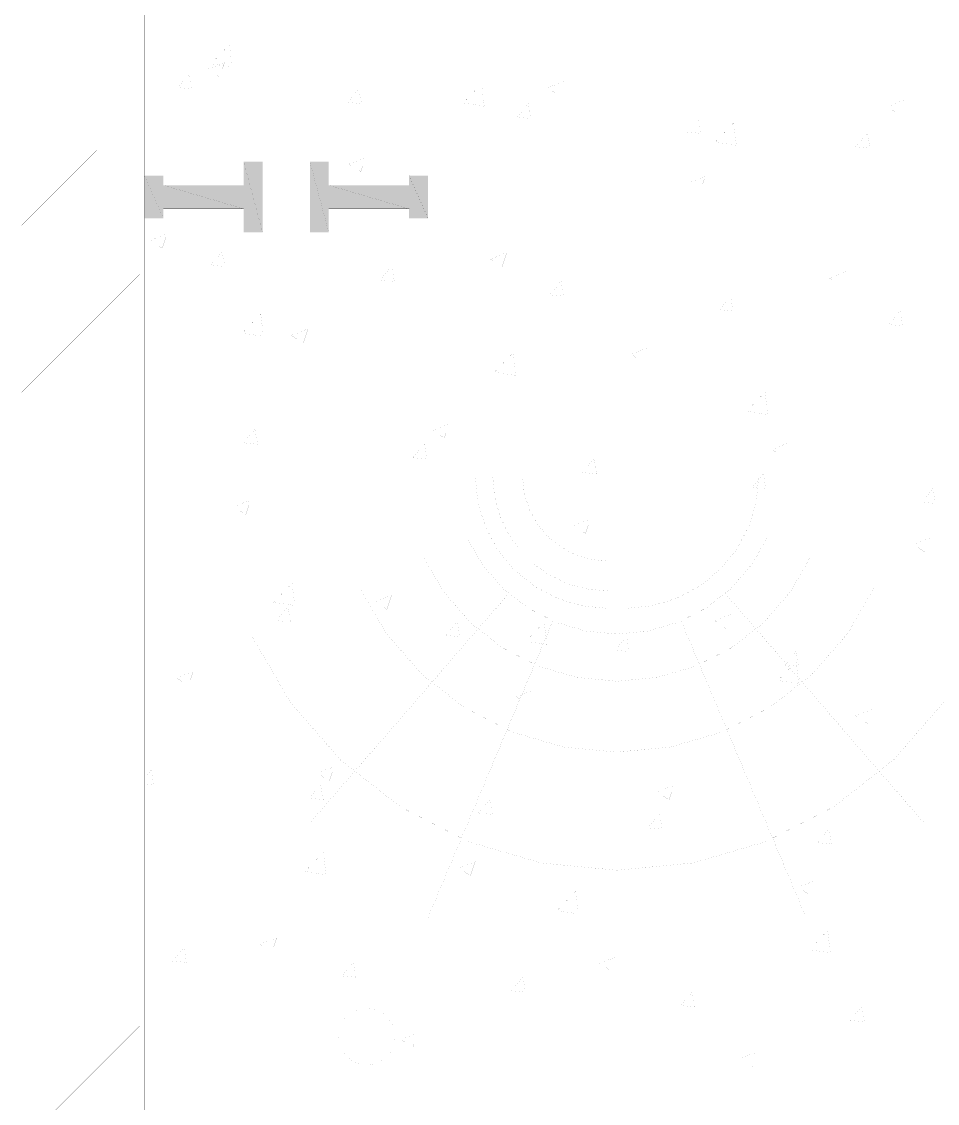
# Model space of a CAD drawing. Header units: millimetres. Extents: x -2171 to 1563, y -1758 to -1505.
# Drawn here: x 1350.105 to 1351.558, y -1603.714 to -1601.996 of the extents above; entities that cross this region are included whole.
import ezdxf

# ---------------------------------------------------------------- set-up
doc = ezdxf.new("R2010")
doc.units = ezdxf.units.MM
doc.linetypes.add('DOT', pattern=[0.025, 0, -0.025])
doc.layers.add('Tablet', color=7, linetype='Continuous', true_color=0x0180ff)

msp = doc.modelspace()

# ---------------------------------------------------------------- hatches: boundary and pattern name
at = {"layer": 'Tablet'}
for points in [[(1350.4872, -1602.331), (1350.4572, -1602.2185), (1350.4572, -1602.331)], [(1350.4872, -1602.2185), (1350.4572, -1602.2185), (1350.4872, -1602.331)], [(1350.5922, -1602.331), (1350.5622, -1602.2185), (1350.5622, -1602.331)], [(1350.5922, -1602.2185), (1350.5622, -1602.2185), (1350.5922, -1602.331)], [(1350.3297, -1602.3085), (1350.2997, -1602.241), (1350.2997, -1602.3085)], [(1350.3297, -1602.241), (1350.2997, -1602.241), (1350.3297, -1602.3085)], [(1350.7497, -1602.3085), (1350.7197, -1602.241), (1350.7197, -1602.3085)], [(1350.7497, -1602.241), (1350.7197, -1602.241), (1350.7497, -1602.3085)], [(1350.4572, -1602.2935), (1350.3297, -1602.256), (1350.3297, -1602.2935)], [(1350.4572, -1602.256), (1350.3297, -1602.256), (1350.4572, -1602.2935)], [(1350.7197, -1602.2935), (1350.5922, -1602.256), (1350.5922, -1602.2935)], [(1350.7197, -1602.256), (1350.5922, -1602.256), (1350.7197, -1602.2935)]]:
    msp.add_hatch(color=1, dxfattribs=at).paths.add_polyline_path(points)

# ---------------------------------------------------------------- linework, layer by layer
at = {"layer": 'Tablet', "color": 1}
for points in [[(1350.1122, -1604.3185, 0.00006, 0.00006, 0), (1350.1122, -1600.5685, 0.00006, 0.00006, 0), (1350.2997, -1600.5685, 0.00006, 0.00006, 0), (1350.2997, -1604.3185, 0.00006, 0.00006, 0)], [(1350.4872, -1602.331, 0.000075, 0.000075, 0), (1350.4572, -1602.2185, 0.000075, 0.000075, 0), (1350.4572, -1602.331, 0.000075, 0.000075, 0)], [(1350.5922, -1602.331, 0.000075, 0.000075, 0), (1350.5622, -1602.2185, 0.000075, 0.000075, 0), (1350.5622, -1602.331, 0.000075, 0.000075, 0)], [(1350.3297, -1602.3085, 0.000075, 0.000075, 0), (1350.2997, -1602.241, 0.000075, 0.000075, 0), (1350.2997, -1602.3085, 0.000075, 0.000075, 0)], [(1350.7497, -1602.3085, 0.000075, 0.000075, 0), (1350.7197, -1602.241, 0.000075, 0.000075, 0), (1350.7197, -1602.3085, 0.000075, 0.000075, 0)], [(1350.4572, -1602.2935, 0.000075, 0.000075, 0), (1350.3297, -1602.256, 0.000075, 0.000075, 0), (1350.3297, -1602.2935, 0.000075, 0.000075, 0)], [(1350.7197, -1602.2935, 0.000075, 0.000075, 0), (1350.5922, -1602.256, 0.000075, 0.000075, 0), (1350.5922, -1602.2935, 0.000075, 0.000075, 0)]]:
    msp.add_lwpolyline(points, format="xyseb", close=True, dxfattribs=at)
at = {"layer": 'Tablet', "color": 7}
for points in [[(1350.4872, -1600.981, 0.00006, 0.00006, 0), (1350.4872, -1603.906, 0.00006, 0.00006, 0), (1350.4906, -1603.9451, 0.00006, 0.00006, 0), (1350.5008, -1603.9829, 0.00006, 0.00006, 0), (1350.5173, -1604.0185, 0.00006, 0.00006, 0), (1350.5398, -1604.0506, 0.00006, 0.00006, 0), (1350.5676, -1604.0783, 0.00006, 0.00006, 0), (1350.5997, -1604.1008, 0.00006, 0.00006, 0), (1350.6352, -1604.1174, 0.00006, 0.00006, 0), (1350.6731, -1604.1276, 0.00006, 0.00006, 0), (1350.7122, -1604.131, 0.00006, 0.00006, 0), (1351.7622, -1604.131, 0.00006, 0.00006, 0), (1351.8013, -1604.1276, 0.00006, 0.00006, 0), (1351.8391, -1604.1174, 0.00006, 0.00006, 0), (1351.8747, -1604.1008, 0.00006, 0.00006, 0), (1351.9068, -1604.0783, 0.00006, 0.00006, 0), (1351.9345, -1604.0506, 0.00006, 0.00006, 0), (1351.957, -1604.0185, 0.00006, 0.00006, 0), (1351.9736, -1603.9829, 0.00006, 0.00006, 0), (1351.9838, -1603.9451, 0.00006, 0.00006, 0), (1351.9872, -1603.906, 0.00006, 0.00006, 0), (1351.9872, -1600.981, 0.00006, 0.00006, 0)], [(1351.9122, -1600.981, 0.00006, 0.00006, 0), (1351.9122, -1603.906, 0.00006, 0.00006, 0), (1351.9099, -1603.932, 0.00006, 0.00006, 0), (1351.9031, -1603.9573, 0.00006, 0.00006, 0), (1351.8921, -1603.981, 0.00006, 0.00006, 0), (1351.8771, -1604.0024, 0.00006, 0.00006, 0), (1351.8586, -1604.0209, 0.00006, 0.00006, 0), (1351.8372, -1604.0359, 0.00006, 0.00006, 0), (1351.8135, -1604.0469, 0.00006, 0.00006, 0), (1351.7882, -1604.0537, 0.00006, 0.00006, 0), (1351.7622, -1604.056, 0.00006, 0.00006, 0), (1350.7122, -1604.056, 0.00006, 0.00006, 0), (1350.6861, -1604.0537, 0.00006, 0.00006, 0), (1350.6609, -1604.0469, 0.00006, 0.00006, 0), (1350.6372, -1604.0359, 0.00006, 0.00006, 0), (1350.6158, -1604.0209, 0.00006, 0.00006, 0), (1350.5973, -1604.0024, 0.00006, 0.00006, 0), (1350.5823, -1603.981, 0.00006, 0.00006, 0), (1350.5712, -1603.9573, 0.00006, 0.00006, 0), (1350.5645, -1603.932, 0.00006, 0.00006, 0), (1350.5622, -1603.906, 0.00006, 0.00006, 0), (1350.5622, -1600.981, 0.00006, 0.00006, 0)], [(1351.2317, -1601.2851, 0.00006, 0.00006, 0), (1351.2317, -1602.6089, 0.00006, 0.00006, 0)], [(1351.2747, -1601.3281, 0.00006, 0.00006, 0), (1351.2747, -1602.7177, 0.00006, 0.00006, 0), (1351.2706, -1602.7587, 0.00006, 0.00006, 0), (1351.2587, -1602.7981, 0.00006, 0.00006, 0), (1351.2393, -1602.8344, 0.00006, 0.00006, 0), (1351.2132, -1602.8662, 0.00006, 0.00006, 0), (1351.1814, -1602.8923, 0.00006, 0.00006, 0), (1351.145, -1602.9117, 0.00006, 0.00006, 0), (1351.1057, -1602.9237, 0.00006, 0.00006, 0), (1351.0647, -1602.9277, 0.00006, 0.00006, 0), (1351.0497, -1602.9277, 0.00006, 0.00006, 0), (1351.0347, -1602.9277, 0.00006, 0.00006, 0), (1350.9937, -1602.9237, 0.00006, 0.00006, 0), (1350.9543, -1602.9117, 0.00006, 0.00006, 0), (1350.918, -1602.8923, 0.00006, 0.00006, 0), (1350.8862, -1602.8662, 0.00006, 0.00006, 0), (1350.8601, -1602.8344, 0.00006, 0.00006, 0), (1350.8407, -1602.7981, 0.00006, 0.00006, 0), (1350.8287, -1602.7587, 0.00006, 0.00006, 0), (1350.8247, -1602.7177, 0.00006, 0.00006, 0), (1350.8247, -1601.4084, 0.00006, 0.00006, 0)], [(1351.0497, -1602.9, 0.00006, 0.00006, 0), (1351.0347, -1602.9, 0.00006, 0.00006, 0), (1351.003, -1602.8972, 0.00006, 0.00006, 0), (1350.9724, -1602.889, 0.00006, 0.00006, 0), (1350.9436, -1602.8756, 0.00006, 0.00006, 0), (1350.9175, -1602.8573, 0.00006, 0.00006, 0), (1350.8951, -1602.8349, 0.00006, 0.00006, 0), (1350.8769, -1602.8089, 0.00006, 0.00006, 0), (1350.8634, -1602.7801, 0.00006, 0.00006, 0), (1350.8552, -1602.7494, 0.00006, 0.00006, 0), (1350.8524, -1602.7177, 0.00006, 0.00006, 0), (1350.8524, -1601.4362, 0.00006, 0.00006, 0)], [(1351.0497, -1602.8527, 0.00006, 0.00006, 0), (1351.0347, -1602.8527, 0.00006, 0.00006, 0), (1351.0083, -1602.8501, 0.00006, 0.00006, 0), (1350.983, -1602.8425, 0.00006, 0.00006, 0), (1350.9597, -1602.83, 0.00006, 0.00006, 0), (1350.9392, -1602.8132, 0.00006, 0.00006, 0), (1350.9224, -1602.7927, 0.00006, 0.00006, 0), (1350.91, -1602.7694, 0.00006, 0.00006, 0), (1350.9023, -1602.7441, 0.00006, 0.00006, 0), (1350.8997, -1602.7177, 0.00006, 0.00006, 0), (1350.8997, -1601.4834, 0.00006, 0.00006, 0)], [(1350.4572, -1602.241, 0.00006, 0.00006, 0), (1350.3297, -1602.241, 0.00006, 0.00006, 0)], [(1350.5922, -1602.241, 0.00006, 0.00006, 0), (1350.7197, -1602.241, 0.00006, 0.00006, 0)], [(1350.4572, -1602.3085, 0.00006, 0.00006, 0), (1350.3297, -1602.3085, 0.00006, 0.00006, 0)], [(1350.5922, -1602.3085, 0.00006, 0.00006, 0), (1350.7197, -1602.3085, 0.00006, 0.00006, 0)]]:
    msp.add_lwpolyline(points, format="xyseb", dxfattribs=at)
at = {"layer": 'Tablet', "color": 8}
msp.add_lwpolyline([(1352.1747, -1604.3185, 0.000045, 0.000045, 0), (1352.1747, -1601.581, 0.000045, 0.000045, 0), (1352.1372, -1601.6185, 0.000045, 0.000045, 0), (1351.9497, -1601.3977, 0.000045, 0.000045, 0), (1351.7247, -1601.4121, 0.000045, 0.000045, 0), (1351.5747, -1601.2865, 0.000045, 0.000045, 0), (1351.3122, -1601.4352, 0.000045, 0.000045, 0), (1351.1997, -1601.3977, 0.000045, 0.000045, 0), (1350.9747, -1601.731, 0.000045, 0.000045, 0), (1350.7497, -1601.581, 0.000045, 0.000045, 0), (1350.6747, -1601.6185, 0.000045, 0.000045, 0), (1350.5181, -1601.656, 0.000045, 0.000045, 0), (1350.4497, -1601.581, 0.000045, 0.000045, 0), (1350.3747, -1601.5435, 0.000045, 0.000045, 0), (1350.2997, -1601.506, 0.000045, 0.000045, 0), (1350.2997, -1604.3185, 0.000045, 0.000045, 0)], format="xyseb", close=True, dxfattribs=at)
at = {"layer": 'Tablet', "color": 9}
for points in [[(1350.2922, -1601.867, 0.000045, 0.000045, 0), (1350.1047, -1602.0545, 0.000045, 0.000045, 0)], [(1350.2922, -1601.9996, 0.000045, 0.000045, 0), (1350.1047, -1602.1871, 0.000045, 0.000045, 0)], [(1350.2922, -1602.1322, 0.000045, 0.000045, 0), (1350.1047, -1602.3197, 0.000045, 0.000045, 0)], [(1350.2922, -1602.2647, 0.000045, 0.000045, 0), (1350.1047, -1602.4522, 0.000045, 0.000045, 0)], [(1350.2922, -1602.3973, 0.000045, 0.000045, 0), (1350.1047, -1602.5848, 0.000045, 0.000045, 0)], [(1350.2922, -1602.5299, 0.000045, 0.000045, 0), (1350.1047, -1602.7174, 0.000045, 0.000045, 0)], [(1350.2922, -1602.6625, 0.000045, 0.000045, 0), (1350.1047, -1602.85, 0.000045, 0.000045, 0)], [(1350.2922, -1602.7951, 0.000045, 0.000045, 0), (1350.1047, -1602.9826, 0.000045, 0.000045, 0)], [(1350.2922, -1602.9277, 0.000045, 0.000045, 0), (1350.1047, -1603.1152, 0.000045, 0.000045, 0)], [(1350.2922, -1603.0602, 0.000045, 0.000045, 0), (1350.1047, -1603.2477, 0.000045, 0.000045, 0)], [(1350.2922, -1603.1928, 0.000045, 0.000045, 0), (1350.1047, -1603.3803, 0.000045, 0.000045, 0)], [(1350.2922, -1603.3254, 0.000045, 0.000045, 0), (1350.1047, -1603.5129, 0.000045, 0.000045, 0)], [(1350.2922, -1603.458, 0.000045, 0.000045, 0), (1350.1047, -1603.6455, 0.000045, 0.000045, 0)], [(1350.2922, -1603.5906, 0.000045, 0.000045, 0), (1350.1047, -1603.7781, 0.000045, 0.000045, 0)]]:
    msp.add_lwpolyline(points, format="xyseb", dxfattribs=at)
at = {"layer": 'Tablet', "color": 8}
for points in [[(1350.4345, -1602.0329, 0.000045, 0.000045, 0), (1350.4053, -1602.0633, 0.000045, 0.000045, 0)], [(1350.4345, -1602.0329, 0.000045, 0.000045, 0), (1350.4387, -1602.0685, 0.000045, 0.000045, 0)], [(1350.4268, -1602.0613, 0.000045, 0.000045, 0), (1350.4005, -1602.0713, 0.000045, 0.000045, 0)], [(1350.4268, -1602.0613, 0.000045, 0.000045, 0), (1350.4192, -1602.0839, 0.000045, 0.000045, 0)], [(1350.3709, -1602.0795, 0.000045, 0.000045, 0), (1350.3529, -1602.101, 0.000045, 0.000045, 0)], [(1350.3709, -1602.0795, 0.000045, 0.000045, 0), (1350.3753, -1602.103, 0.000045, 0.000045, 0)], [(1350.4192, -1602.0839, 0.000045, 0.000045, 0), (1350.4005, -1602.0713, 0.000045, 0.000045, 0)], [(1350.4387, -1602.0685, 0.000045, 0.000045, 0), (1350.4053, -1602.0633, 0.000045, 0.000045, 0)], [(1350.8347, -1602.095, 0.000045, 0.000045, 0), (1350.8055, -1602.1254, 0.000045, 0.000045, 0)], [(1350.8347, -1602.095, 0.000045, 0.000045, 0), (1350.8389, -1602.1306, 0.000045, 0.000045, 0)], [(1350.9657, -1602.0913, 0.000045, 0.000045, 0), (1350.9395, -1602.1014, 0.000045, 0.000045, 0)], [(1350.9657, -1602.0913, 0.000045, 0.000045, 0), (1350.9581, -1602.114, 0.000045, 0.000045, 0)], [(1350.3753, -1602.103, 0.000045, 0.000045, 0), (1350.3529, -1602.101, 0.000045, 0.000045, 0)], [(1350.6399, -1602.103, 0.000045, 0.000045, 0), (1350.6218, -1602.1245, 0.000045, 0.000045, 0)], [(1350.6399, -1602.103, 0.000045, 0.000045, 0), (1350.6442, -1602.1265, 0.000045, 0.000045, 0)], [(1350.9581, -1602.114, 0.000045, 0.000045, 0), (1350.9395, -1602.1014, 0.000045, 0.000045, 0)], [(1350.6442, -1602.1265, 0.000045, 0.000045, 0), (1350.6218, -1602.1245, 0.000045, 0.000045, 0)], [(1350.8389, -1602.1306, 0.000045, 0.000045, 0), (1350.8055, -1602.1254, 0.000045, 0.000045, 0)], [(1350.9089, -1602.1265, 0.000045, 0.000045, 0), (1350.8908, -1602.1481, 0.000045, 0.000045, 0)], [(1350.9089, -1602.1265, 0.000045, 0.000045, 0), (1350.9132, -1602.15, 0.000045, 0.000045, 0)], [(1351.5046, -1602.1213, 0.000045, 0.000045, 0), (1351.4784, -1602.1314, 0.000045, 0.000045, 0)], [(1351.497, -1602.144, 0.000045, 0.000045, 0), (1351.4784, -1602.1314, 0.000045, 0.000045, 0)], [(1351.5046, -1602.1214, 0.000045, 0.000045, 0), (1351.497, -1602.144, 0.000045, 0.000045, 0)], [(1350.9132, -1602.15, 0.000045, 0.000045, 0), (1350.8908, -1602.1481, 0.000045, 0.000045, 0)], [(1351.1778, -1602.15, 0.000045, 0.000045, 0), (1351.1598, -1602.1716, 0.000045, 0.000045, 0)], [(1351.1778, -1602.1501, 0.000045, 0.000045, 0), (1351.1822, -1602.1736, 0.000045, 0.000045, 0)], [(1351.235, -1602.157, 0.000045, 0.000045, 0), (1351.2057, -1602.1875, 0.000045, 0.000045, 0)], [(1351.235, -1602.157, 0.000045, 0.000045, 0), (1351.2391, -1602.1927, 0.000045, 0.000045, 0)], [(1351.1822, -1602.1736, 0.000045, 0.000045, 0), (1351.1598, -1602.1716, 0.000045, 0.000045, 0)], [(1351.4468, -1602.1736, 0.000045, 0.000045, 0), (1351.4287, -1602.1951, 0.000045, 0.000045, 0)], [(1351.4468, -1602.1736, 0.000045, 0.000045, 0), (1351.4512, -1602.1971, 0.000045, 0.000045, 0)], [(1351.2391, -1602.1926, 0.000045, 0.000045, 0), (1351.2057, -1602.1875, 0.000045, 0.000045, 0)], [(1351.4512, -1602.1971, 0.000045, 0.000045, 0), (1351.4287, -1602.1951, 0.000045, 0.000045, 0)], [(1350.6506, -1602.2123, 0.000045, 0.000045, 0), (1350.6244, -1602.2223, 0.000045, 0.000045, 0)], [(1350.6506, -1602.2123, 0.000045, 0.000045, 0), (1350.643, -1602.2349, 0.000045, 0.000045, 0)], [(1350.643, -1602.2349, 0.000045, 0.000045, 0), (1350.6244, -1602.2223, 0.000045, 0.000045, 0)], [(1351.1896, -1602.2423, 0.000045, 0.000045, 0), (1351.1633, -1602.2524, 0.000045, 0.000045, 0)], [(1351.1896, -1602.2423, 0.000045, 0.000045, 0), (1351.1819, -1602.265, 0.000045, 0.000045, 0)], [(1351.182, -1602.2649, 0.000045, 0.000045, 0), (1351.1633, -1602.2524, 0.000045, 0.000045, 0)], [(1350.3355, -1602.3332, 0.000045, 0.000045, 0), (1350.3093, -1602.3433, 0.000045, 0.000045, 0)], [(1350.3355, -1602.3332, 0.000045, 0.000045, 0), (1350.3279, -1602.3559, 0.000045, 0.000045, 0)], [(1350.3279, -1602.3559, 0.000045, 0.000045, 0), (1350.3093, -1602.3433, 0.000045, 0.000045, 0)], [(1350.423, -1602.3615, 0.000045, 0.000045, 0), (1350.4049, -1602.3831, 0.000045, 0.000045, 0)], [(1350.423, -1602.3615, 0.000045, 0.000045, 0), (1350.4273, -1602.385, 0.000045, 0.000045, 0)], [(1350.8745, -1602.3632, 0.000045, 0.000045, 0), (1350.8482, -1602.3733, 0.000045, 0.000045, 0)], [(1350.8745, -1602.3632, 0.000045, 0.000045, 0), (1350.8669, -1602.3859, 0.000045, 0.000045, 0)], [(1350.4273, -1602.385, 0.000045, 0.000045, 0), (1350.4049, -1602.3831, 0.000045, 0.000045, 0)], [(1350.6919, -1602.3851, 0.000045, 0.000045, 0), (1350.6739, -1602.4066, 0.000045, 0.000045, 0)], [(1350.6919, -1602.3851, 0.000045, 0.000045, 0), (1350.6963, -1602.4086, 0.000045, 0.000045, 0)], [(1350.8669, -1602.3859, 0.000045, 0.000045, 0), (1350.8482, -1602.3733, 0.000045, 0.000045, 0)], [(1351.4134, -1602.3933, 0.000045, 0.000045, 0), (1351.3871, -1602.4033, 0.000045, 0.000045, 0)], [(1351.4058, -1602.4159, 0.000045, 0.000045, 0), (1351.3871, -1602.4033, 0.000045, 0.000045, 0)], [(1351.4134, -1602.3933, 0.000045, 0.000045, 0), (1351.4058, -1602.4159, 0.000045, 0.000045, 0)], [(1350.6963, -1602.4086, 0.000045, 0.000045, 0), (1350.6739, -1602.4066, 0.000045, 0.000045, 0)], [(1350.9609, -1602.4086, 0.000045, 0.000045, 0), (1350.9428, -1602.4301, 0.000045, 0.000045, 0)], [(1350.9609, -1602.4086, 0.000045, 0.000045, 0), (1350.9652, -1602.4321, 0.000045, 0.000045, 0)], [(1350.9652, -1602.4321, 0.000045, 0.000045, 0), (1350.9428, -1602.4301, 0.000045, 0.000045, 0)], [(1351.2299, -1602.4321, 0.000045, 0.000045, 0), (1351.2118, -1602.4537, 0.000045, 0.000045, 0)], [(1351.2299, -1602.4321, 0.000045, 0.000045, 0), (1351.2342, -1602.4556, 0.000045, 0.000045, 0)], [(1351.2342, -1602.4556, 0.000045, 0.000045, 0), (1351.2118, -1602.4537, 0.000045, 0.000045, 0)], [(1351.4989, -1602.4557, 0.000045, 0.000045, 0), (1351.4808, -1602.4772, 0.000045, 0.000045, 0)], [(1351.4989, -1602.4557, 0.000045, 0.000045, 0), (1351.5032, -1602.4792, 0.000045, 0.000045, 0)], [(1350.4842, -1602.4603, 0.000045, 0.000045, 0), (1350.455, -1602.4907, 0.000045, 0.000045, 0)], [(1350.4842, -1602.4603, 0.000045, 0.000045, 0), (1350.4884, -1602.4959, 0.000045, 0.000045, 0)], [(1350.4884, -1602.4959, 0.000045, 0.000045, 0), (1350.455, -1602.4907, 0.000045, 0.000045, 0)], [(1350.5594, -1602.4842, 0.000045, 0.000045, 0), (1350.5331, -1602.4943, 0.000045, 0.000045, 0)], [(1350.5594, -1602.4842, 0.000045, 0.000045, 0), (1350.5518, -1602.5069, 0.000045, 0.000045, 0)], [(1351.5032, -1602.4792, 0.000045, 0.000045, 0), (1351.4808, -1602.4772, 0.000045, 0.000045, 0)], [(1350.5518, -1602.5068, 0.000045, 0.000045, 0), (1350.5331, -1602.4943, 0.000045, 0.000045, 0)], [(1350.8845, -1602.5223, 0.000045, 0.000045, 0), (1350.8553, -1602.5528, 0.000045, 0.000045, 0)], [(1350.8845, -1602.5223, 0.000045, 0.000045, 0), (1350.8886, -1602.558, 0.000045, 0.000045, 0)], [(1351.0983, -1602.5142, 0.000045, 0.000045, 0), (1351.0721, -1602.5243, 0.000045, 0.000045, 0)], [(1351.0907, -1602.5369, 0.000045, 0.000045, 0), (1351.0721, -1602.5243, 0.000045, 0.000045, 0)], [(1351.0983, -1602.5142, 0.000045, 0.000045, 0), (1351.0907, -1602.5369, 0.000045, 0.000045, 0)], [(1350.8886, -1602.5579, 0.000045, 0.000045, 0), (1350.8553, -1602.5528, 0.000045, 0.000045, 0)], [(1351.2847, -1602.5844, 0.000045, 0.000045, 0), (1351.2555, -1602.6148, 0.000045, 0.000045, 0)], [(1351.2847, -1602.5844, 0.000045, 0.000045, 0), (1351.2888, -1602.62, 0.000045, 0.000045, 0)], [(1351.2888, -1602.62, 0.000045, 0.000045, 0), (1351.2555, -1602.6148, 0.000045, 0.000045, 0)], [(1350.475, -1602.6436, 0.000045, 0.000045, 0), (1350.4569, -1602.6651, 0.000045, 0.000045, 0)], [(1350.475, -1602.6436, 0.000045, 0.000045, 0), (1350.4793, -1602.6671, 0.000045, 0.000045, 0)], [(1350.7832, -1602.6352, 0.000045, 0.000045, 0), (1350.757, -1602.6452, 0.000045, 0.000045, 0)], [(1350.7756, -1602.6578, 0.000045, 0.000045, 0), (1350.757, -1602.6452, 0.000045, 0.000045, 0)], [(1350.7832, -1602.6352, 0.000045, 0.000045, 0), (1350.7756, -1602.6578, 0.000045, 0.000045, 0)], [(1350.4793, -1602.6671, 0.000045, 0.000045, 0), (1350.4569, -1602.6651, 0.000045, 0.000045, 0)], [(1350.744, -1602.6671, 0.000045, 0.000045, 0), (1350.7259, -1602.6887, 0.000045, 0.000045, 0)], [(1350.744, -1602.6671, 0.000045, 0.000045, 0), (1350.7483, -1602.6907, 0.000045, 0.000045, 0)], [(1351.3222, -1602.6652, 0.000045, 0.000045, 0), (1351.2959, -1602.6753, 0.000045, 0.000045, 0)], [(1351.3145, -1602.6879, 0.000045, 0.000045, 0), (1351.2959, -1602.6753, 0.000045, 0.000045, 0)], [(1351.3221, -1602.6652, 0.000045, 0.000045, 0), (1351.3145, -1602.6879, 0.000045, 0.000045, 0)], [(1350.7483, -1602.6906, 0.000045, 0.000045, 0), (1350.7259, -1602.6887, 0.000045, 0.000045, 0)], [(1351.0129, -1602.6907, 0.000045, 0.000045, 0), (1350.9949, -1602.7122, 0.000045, 0.000045, 0)], [(1351.0129, -1602.6907, 0.000045, 0.000045, 0), (1351.0173, -1602.7142, 0.000045, 0.000045, 0)], [(1351.0173, -1602.7142, 0.000045, 0.000045, 0), (1350.9949, -1602.7122, 0.000045, 0.000045, 0)], [(1351.2819, -1602.7142, 0.000045, 0.000045, 0), (1351.2638, -1602.7357, 0.000045, 0.000045, 0)], [(1351.2819, -1602.7142, 0.000045, 0.000045, 0), (1351.2862, -1602.7377, 0.000045, 0.000045, 0)], [(1351.2862, -1602.7377, 0.000045, 0.000045, 0), (1351.2638, -1602.7357, 0.000045, 0.000045, 0)], [(1351.5509, -1602.7377, 0.000045, 0.000045, 0), (1351.5328, -1602.7593, 0.000045, 0.000045, 0)], [(1351.5509, -1602.7377, 0.000045, 0.000045, 0), (1351.5552, -1602.7612, 0.000045, 0.000045, 0)], [(1350.4681, -1602.7561, 0.000045, 0.000045, 0), (1350.4419, -1602.7662, 0.000045, 0.000045, 0)], [(1350.4605, -1602.7788, 0.000045, 0.000045, 0), (1350.4419, -1602.7662, 0.000045, 0.000045, 0)], [(1350.4681, -1602.7561, 0.000045, 0.000045, 0), (1350.4605, -1602.7788, 0.000045, 0.000045, 0)], [(1351.5552, -1602.7612, 0.000045, 0.000045, 0), (1351.5328, -1602.7593, 0.000045, 0.000045, 0)], [(1351.0071, -1602.7861, 0.000045, 0.000045, 0), (1350.9808, -1602.7962, 0.000045, 0.000045, 0)], [(1350.9995, -1602.8088, 0.000045, 0.000045, 0), (1350.9808, -1602.7962, 0.000045, 0.000045, 0)], [(1351.0071, -1602.7862, 0.000045, 0.000045, 0), (1350.9995, -1602.8088, 0.000045, 0.000045, 0)], [(1351.546, -1602.8162, 0.000045, 0.000045, 0), (1351.5197, -1602.8263, 0.000045, 0.000045, 0)], [(1351.546, -1602.8162, 0.000045, 0.000045, 0), (1351.5384, -1602.8389, 0.000045, 0.000045, 0)], [(1351.5384, -1602.8388, 0.000045, 0.000045, 0), (1351.5197, -1602.8263, 0.000045, 0.000045, 0)], [(1350.534, -1602.8876, 0.000045, 0.000045, 0), (1350.5048, -1602.9181, 0.000045, 0.000045, 0)], [(1350.534, -1602.8876, 0.000045, 0.000045, 0), (1350.5381, -1602.9232, 0.000045, 0.000045, 0)], [(1350.5381, -1602.9232, 0.000045, 0.000045, 0), (1350.5048, -1602.9181, 0.000045, 0.000045, 0)], [(1350.692, -1602.9071, 0.000045, 0.000045, 0), (1350.6657, -1602.9172, 0.000045, 0.000045, 0)], [(1350.6844, -1602.9298, 0.000045, 0.000045, 0), (1350.6657, -1602.9172, 0.000045, 0.000045, 0)], [(1350.692, -1602.9071, 0.000045, 0.000045, 0), (1350.6844, -1602.9298, 0.000045, 0.000045, 0)], [(1350.527, -1602.9257, 0.000045, 0.000045, 0), (1350.5089, -1602.9472, 0.000045, 0.000045, 0)], [(1350.527, -1602.9257, 0.000045, 0.000045, 0), (1350.5314, -1602.9492, 0.000045, 0.000045, 0)], [(1351.2309, -1602.9371, 0.000045, 0.000045, 0), (1351.2047, -1602.9472, 0.000045, 0.000045, 0)], [(1351.2309, -1602.9371, 0.000045, 0.000045, 0), (1351.2233, -1602.9598, 0.000045, 0.000045, 0)], [(1350.5314, -1602.9492, 0.000045, 0.000045, 0), (1350.5089, -1602.9472, 0.000045, 0.000045, 0)], [(1350.796, -1602.9492, 0.000045, 0.000045, 0), (1350.7779, -1602.9707, 0.000045, 0.000045, 0)], [(1350.796, -1602.9492, 0.000045, 0.000045, 0), (1350.8003, -1602.9727, 0.000045, 0.000045, 0)], [(1350.9342, -1602.9497, 0.000045, 0.000045, 0), (1350.905, -1602.9801, 0.000045, 0.000045, 0)], [(1350.9342, -1602.9497, 0.000045, 0.000045, 0), (1350.9383, -1602.9853, 0.000045, 0.000045, 0)], [(1351.2233, -1602.9598, 0.000045, 0.000045, 0), (1351.2047, -1602.9472, 0.000045, 0.000045, 0)], [(1350.8003, -1602.9727, 0.000045, 0.000045, 0), (1350.7779, -1602.9707, 0.000045, 0.000045, 0)], [(1351.065, -1602.9727, 0.000045, 0.000045, 0), (1351.0469, -1602.9943, 0.000045, 0.000045, 0)], [(1351.065, -1602.9728, 0.000045, 0.000045, 0), (1351.0693, -1602.9963, 0.000045, 0.000045, 0)], [(1350.9383, -1602.9853, 0.000045, 0.000045, 0), (1350.905, -1602.9801, 0.000045, 0.000045, 0)], [(1351.0693, -1602.9962, 0.000045, 0.000045, 0), (1351.0469, -1602.9943, 0.000045, 0.000045, 0)], [(1351.3339, -1602.9963, 0.000045, 0.000045, 0), (1351.3159, -1603.0178, 0.000045, 0.000045, 0)], [(1351.3339, -1602.9963, 0.000045, 0.000045, 0), (1351.3383, -1603.0198, 0.000045, 0.000045, 0)], [(1351.3344, -1603.0118, 0.000045, 0.000045, 0), (1351.3052, -1603.0422, 0.000045, 0.000045, 0)], [(1351.3383, -1603.0198, 0.000045, 0.000045, 0), (1351.3159, -1603.0178, 0.000045, 0.000045, 0)], [(1351.3344, -1603.0118, 0.000045, 0.000045, 0), (1351.3385, -1603.0474, 0.000045, 0.000045, 0)], [(1350.3769, -1603.028, 0.000045, 0.000045, 0), (1350.3506, -1603.0381, 0.000045, 0.000045, 0)], [(1350.3693, -1603.0507, 0.000045, 0.000045, 0), (1350.3506, -1603.0381, 0.000045, 0.000045, 0)], [(1350.3769, -1603.0281, 0.000045, 0.000045, 0), (1350.3693, -1603.0507, 0.000045, 0.000045, 0)], [(1350.9158, -1603.0581, 0.000045, 0.000045, 0), (1350.8896, -1603.0682, 0.000045, 0.000045, 0)], [(1350.9158, -1603.0581, 0.000045, 0.000045, 0), (1350.9082, -1603.0808, 0.000045, 0.000045, 0)], [(1351.3385, -1603.0474, 0.000045, 0.000045, 0), (1351.3052, -1603.0422, 0.000045, 0.000045, 0)], [(1350.9082, -1603.0807, 0.000045, 0.000045, 0), (1350.8896, -1603.0682, 0.000045, 0.000045, 0)], [(1351.4547, -1603.0881, 0.000045, 0.000045, 0), (1351.4285, -1603.0982, 0.000045, 0.000045, 0)], [(1351.4547, -1603.0881, 0.000045, 0.000045, 0), (1351.4471, -1603.1108, 0.000045, 0.000045, 0)], [(1351.4471, -1603.1108, 0.000045, 0.000045, 0), (1351.4285, -1603.0982, 0.000045, 0.000045, 0)], [(1350.6007, -1603.179, 0.000045, 0.000045, 0), (1350.5745, -1603.1891, 0.000045, 0.000045, 0)], [(1350.6007, -1603.179, 0.000045, 0.000045, 0), (1350.5931, -1603.2017, 0.000045, 0.000045, 0)], [(1350.3101, -1603.1842, 0.000045, 0.000045, 0), (1350.2997, -1603.1966, 0.000045, 0.000045, 0)], [(1350.3101, -1603.1842, 0.000045, 0.000045, 0), (1350.3144, -1603.2077, 0.000045, 0.000045, 0)], [(1350.5931, -1603.2017, 0.000045, 0.000045, 0), (1350.5745, -1603.1891, 0.000045, 0.000045, 0)], [(1350.3144, -1603.2077, 0.000045, 0.000045, 0), (1350.2997, -1603.2064, 0.000045, 0.000045, 0)], [(1350.5791, -1603.2077, 0.000045, 0.000045, 0), (1350.561, -1603.2293, 0.000045, 0.000045, 0)], [(1350.5791, -1603.2078, 0.000045, 0.000045, 0), (1350.5834, -1603.2313, 0.000045, 0.000045, 0)], [(1351.1397, -1603.2091, 0.000045, 0.000045, 0), (1351.1134, -1603.2191, 0.000045, 0.000045, 0)], [(1351.1397, -1603.2091, 0.000045, 0.000045, 0), (1351.1321, -1603.2317, 0.000045, 0.000045, 0)], [(1350.5834, -1603.2312, 0.000045, 0.000045, 0), (1350.561, -1603.2293, 0.000045, 0.000045, 0)], [(1351.1321, -1603.2317, 0.000045, 0.000045, 0), (1351.1134, -1603.2191, 0.000045, 0.000045, 0)], [(1350.848, -1603.2313, 0.000045, 0.000045, 0), (1350.83, -1603.2528, 0.000045, 0.000045, 0)], [(1350.848, -1603.2313, 0.000045, 0.000045, 0), (1350.8524, -1603.2548, 0.000045, 0.000045, 0)], [(1350.8524, -1603.2548, 0.000045, 0.000045, 0), (1350.83, -1603.2528, 0.000045, 0.000045, 0)], [(1351.117, -1603.2548, 0.000045, 0.000045, 0), (1351.0989, -1603.2764, 0.000045, 0.000045, 0)], [(1351.117, -1603.2548, 0.000045, 0.000045, 0), (1351.1213, -1603.2783, 0.000045, 0.000045, 0)], [(1351.1213, -1603.2783, 0.000045, 0.000045, 0), (1351.0989, -1603.2764, 0.000045, 0.000045, 0)], [(1351.386, -1603.2783, 0.000045, 0.000045, 0), (1351.3679, -1603.2999, 0.000045, 0.000045, 0)], [(1351.386, -1603.2784, 0.000045, 0.000045, 0), (1351.3903, -1603.3019, 0.000045, 0.000045, 0)], [(1350.5837, -1603.315, 0.000045, 0.000045, 0), (1350.5545, -1603.3454, 0.000045, 0.000045, 0)], [(1350.5837, -1603.315, 0.000045, 0.000045, 0), (1350.5878, -1603.3506, 0.000045, 0.000045, 0)], [(1351.3903, -1603.3018, 0.000045, 0.000045, 0), (1351.3679, -1603.2999, 0.000045, 0.000045, 0)], [(1350.8246, -1603.33, 0.000045, 0.000045, 0), (1350.7983, -1603.3401, 0.000045, 0.000045, 0)], [(1350.8246, -1603.33, 0.000045, 0.000045, 0), (1350.817, -1603.3527, 0.000045, 0.000045, 0)], [(1350.5878, -1603.3506, 0.000045, 0.000045, 0), (1350.5545, -1603.3454, 0.000045, 0.000045, 0)], [(1350.817, -1603.3527, 0.000045, 0.000045, 0), (1350.7983, -1603.3401, 0.000045, 0.000045, 0)], [(1351.3635, -1603.36, 0.000045, 0.000045, 0), (1351.3372, -1603.3701, 0.000045, 0.000045, 0)], [(1351.3635, -1603.3601, 0.000045, 0.000045, 0), (1351.3559, -1603.3827, 0.000045, 0.000045, 0)], [(1350.9839, -1603.3771, 0.000045, 0.000045, 0), (1350.9547, -1603.4075, 0.000045, 0.000045, 0)], [(1350.9839, -1603.3771, 0.000045, 0.000045, 0), (1350.988, -1603.4127, 0.000045, 0.000045, 0)], [(1351.3559, -1603.3827, 0.000045, 0.000045, 0), (1351.3372, -1603.3701, 0.000045, 0.000045, 0)], [(1350.988, -1603.4127, 0.000045, 0.000045, 0), (1350.9547, -1603.4075, 0.000045, 0.000045, 0)], [(1350.5095, -1603.451, 0.000045, 0.000045, 0), (1350.4832, -1603.461, 0.000045, 0.000045, 0)], [(1350.5095, -1603.451, 0.000045, 0.000045, 0), (1350.5019, -1603.4736, 0.000045, 0.000045, 0)], [(1351.3841, -1603.4391, 0.000045, 0.000045, 0), (1351.3549, -1603.4696, 0.000045, 0.000045, 0)], [(1351.3841, -1603.4391, 0.000045, 0.000045, 0), (1351.3882, -1603.4748, 0.000045, 0.000045, 0)], [(1350.3621, -1603.4663, 0.000045, 0.000045, 0), (1350.344, -1603.4878, 0.000045, 0.000045, 0)], [(1350.3621, -1603.4663, 0.000045, 0.000045, 0), (1350.3664, -1603.4898, 0.000045, 0.000045, 0)], [(1350.5019, -1603.4736, 0.000045, 0.000045, 0), (1350.4832, -1603.461, 0.000045, 0.000045, 0)], [(1351.3883, -1603.4747, 0.000045, 0.000045, 0), (1351.3549, -1603.4696, 0.000045, 0.000045, 0)], [(1350.3665, -1603.4898, 0.000045, 0.000045, 0), (1350.344, -1603.4878, 0.000045, 0.000045, 0)], [(1351.0484, -1603.481, 0.000045, 0.000045, 0), (1351.0222, -1603.4911, 0.000045, 0.000045, 0)], [(1351.0484, -1603.481, 0.000045, 0.000045, 0), (1351.0408, -1603.5037, 0.000045, 0.000045, 0)], [(1350.6311, -1603.4898, 0.000045, 0.000045, 0), (1350.613, -1603.5114, 0.000045, 0.000045, 0)], [(1350.6311, -1603.4898, 0.000045, 0.000045, 0), (1350.6354, -1603.5133, 0.000045, 0.000045, 0)], [(1351.0408, -1603.5037, 0.000045, 0.000045, 0), (1351.0222, -1603.4911, 0.000045, 0.000045, 0)], [(1350.6354, -1603.5133, 0.000045, 0.000045, 0), (1350.613, -1603.5114, 0.000045, 0.000045, 0)], [(1350.9001, -1603.5133, 0.000045, 0.000045, 0), (1350.882, -1603.5349, 0.000045, 0.000045, 0)], [(1350.9001, -1603.5134, 0.000045, 0.000045, 0), (1350.9044, -1603.5369, 0.000045, 0.000045, 0)], [(1350.9044, -1603.5369, 0.000045, 0.000045, 0), (1350.882, -1603.5349, 0.000045, 0.000045, 0)], [(1351.169, -1603.5369, 0.000045, 0.000045, 0), (1351.151, -1603.5584, 0.000045, 0.000045, 0)], [(1351.169, -1603.5369, 0.000045, 0.000045, 0), (1351.1734, -1603.5604, 0.000045, 0.000045, 0)], [(1351.1734, -1603.5604, 0.000045, 0.000045, 0), (1351.151, -1603.5584, 0.000045, 0.000045, 0)], [(1351.438, -1603.5604, 0.000045, 0.000045, 0), (1351.4199, -1603.582, 0.000045, 0.000045, 0)], [(1351.438, -1603.5604, 0.000045, 0.000045, 0), (1351.4423, -1603.5839, 0.000045, 0.000045, 0)], [(1351.4423, -1603.5839, 0.000045, 0.000045, 0), (1351.4199, -1603.582, 0.000045, 0.000045, 0)], [(1350.7333, -1603.6019, 0.000045, 0.000045, 0), (1350.7071, -1603.612, 0.000045, 0.000045, 0)], [(1350.7333, -1603.602, 0.000045, 0.000045, 0), (1350.7257, -1603.6246, 0.000045, 0.000045, 0)], [(1350.7257, -1603.6246, 0.000045, 0.000045, 0), (1350.7071, -1603.612, 0.000045, 0.000045, 0)], [(1351.2723, -1603.632, 0.000045, 0.000045, 0), (1351.246, -1603.6421, 0.000045, 0.000045, 0)], [(1351.2647, -1603.6546, 0.000045, 0.000045, 0), (1351.246, -1603.6421, 0.000045, 0.000045, 0)], [(1351.2723, -1603.632, 0.000045, 0.000045, 0), (1351.2647, -1603.6547, 0.000045, 0.000045, 0)]]:
    msp.add_lwpolyline(points, format="xyseb", dxfattribs=at)
at = {"layer": 'Tablet', "color": 7}
for points in [[(1350.4572, -1602.2185, 0.00006, 0.00006, 0), (1350.4572, -1602.256, 0.00006, 0.00006, 0), (1350.3297, -1602.256, 0.00006, 0.00006, 0), (1350.3297, -1602.241, 0.00006, 0.00006, 0), (1350.2997, -1602.241, 0.00006, 0.00006, 0), (1350.2997, -1602.3085, 0.00006, 0.00006, 0), (1350.3297, -1602.3085, 0.00006, 0.00006, 0), (1350.3297, -1602.2935, 0.00006, 0.00006, 0), (1350.4572, -1602.2935, 0.00006, 0.00006, 0), (1350.4572, -1602.331, 0.00006, 0.00006, 0), (1350.4872, -1602.331, 0.00006, 0.00006, 0), (1350.4872, -1602.2185, 0.00006, 0.00006, 0)], [(1350.5922, -1602.2185, 0.00006, 0.00006, 0), (1350.5922, -1602.256, 0.00006, 0.00006, 0), (1350.7197, -1602.256, 0.00006, 0.00006, 0), (1350.7197, -1602.241, 0.00006, 0.00006, 0), (1350.7497, -1602.241, 0.00006, 0.00006, 0), (1350.7497, -1602.3085, 0.00006, 0.00006, 0), (1350.7197, -1602.3085, 0.00006, 0.00006, 0), (1350.7197, -1602.2935, 0.00006, 0.00006, 0), (1350.5922, -1602.2935, 0.00006, 0.00006, 0), (1350.5922, -1602.331, 0.00006, 0.00006, 0), (1350.5622, -1602.331, 0.00006, 0.00006, 0), (1350.5622, -1602.2185, 0.00006, 0.00006, 0)], [(1350.6075, -1603.6075, 0.000009, 0.000009, 0), (1350.6084, -1603.5987, 0.000009, 0.000009, 0), (1350.6109, -1603.5903, 0.000009, 0.000009, 0), (1350.6151, -1603.5825, 0.000009, 0.000009, 0), (1350.6207, -1603.5757, 0.000009, 0.000009, 0), (1350.6275, -1603.5701, 0.000009, 0.000009, 0), (1350.6353, -1603.5659, 0.000009, 0.000009, 0), (1350.6437, -1603.5634, 0.000009, 0.000009, 0), (1350.6525, -1603.5625, 0.000009, 0.000009, 0), (1350.6613, -1603.5634, 0.000009, 0.000009, 0), (1350.6697, -1603.5659, 0.000009, 0.000009, 0), (1350.6775, -1603.5701, 0.000009, 0.000009, 0), (1350.6843, -1603.5757, 0.000009, 0.000009, 0), (1350.6899, -1603.5825, 0.000009, 0.000009, 0), (1350.6941, -1603.5903, 0.000009, 0.000009, 0), (1350.6966, -1603.5987, 0.000009, 0.000009, 0), (1350.6975, -1603.6075, 0.000009, 0.000009, 0), (1350.6966, -1603.6163, 0.000009, 0.000009, 0), (1350.6941, -1603.6247, 0.000009, 0.000009, 0), (1350.6899, -1603.6325, 0.000009, 0.000009, 0), (1350.6843, -1603.6393, 0.000009, 0.000009, 0), (1350.6775, -1603.6449, 0.000009, 0.000009, 0), (1350.6697, -1603.6491, 0.000009, 0.000009, 0), (1350.6613, -1603.6516, 0.000009, 0.000009, 0), (1350.6525, -1603.6525, 0.000009, 0.000009, 0), (1350.6437, -1603.6516, 0.000009, 0.000009, 0), (1350.6353, -1603.6491, 0.000009, 0.000009, 0), (1350.6275, -1603.6449, 0.000009, 0.000009, 0), (1350.6207, -1603.6393, 0.000009, 0.000009, 0), (1350.6151, -1603.6325, 0.000009, 0.000009, 0), (1350.6109, -1603.6247, 0.000009, 0.000009, 0), (1350.6084, -1603.6163, 0.000009, 0.000009, 0), (1350.6075, -1603.6075, 0.000009, 0.000009, 0)]]:
    msp.add_lwpolyline(points, format="xyseb", close=True, dxfattribs=at)
at = {"layer": 'Tablet', "color": 1}
for points in [[(1350.4872, -1602.2185, 0.000075, 0.000075, 0), (1350.4572, -1602.2185, 0.000075, 0.000075, 0), (1350.4872, -1602.331, 0.000075, 0.000075, 0)], [(1350.5922, -1602.2185, 0.000075, 0.000075, 0), (1350.5622, -1602.2185, 0.000075, 0.000075, 0), (1350.5922, -1602.331, 0.000075, 0.000075, 0)], [(1350.3297, -1602.241, 0.000075, 0.000075, 0), (1350.2997, -1602.241, 0.000075, 0.000075, 0), (1350.3297, -1602.3085, 0.000075, 0.000075, 0)], [(1350.7497, -1602.241, 0.000075, 0.000075, 0), (1350.7197, -1602.241, 0.000075, 0.000075, 0), (1350.7497, -1602.3085, 0.000075, 0.000075, 0)], [(1350.4572, -1602.256, 0.000075, 0.000075, 0), (1350.3297, -1602.256, 0.000075, 0.000075, 0), (1350.4572, -1602.2935, 0.000075, 0.000075, 0)], [(1350.7197, -1602.256, 0.000075, 0.000075, 0), (1350.5922, -1602.256, 0.000075, 0.000075, 0), (1350.7197, -1602.2935, 0.000075, 0.000075, 0)]]:
    msp.add_lwpolyline(points, format="xyseb", dxfattribs=at)
at = {"layer": 'Tablet', "color": 7, "linetype": 'DOT'}
for points in [[(1351.288, -1602.816, 0.00006, 0.00006, 0), (1351.263, -1602.859, 0.00006, 0.00006, 0), (1351.2303, -1602.8965, 0.00006, 0.00006, 0), (1351.1912, -1602.9271, 0.00006, 0.00006, 0), (1351.1469, -1602.9498, 0.00006, 0.00006, 0), (1351.0992, -1602.9638, 0.00006, 0.00006, 0), (1351.0497, -1602.9685, 0.00006, 0.00006, 0), (1351.0002, -1602.9638, 0.00006, 0.00006, 0), (1350.9524, -1602.9498, 0.00006, 0.00006, 0), (1350.9082, -1602.9271, 0.00006, 0.00006, 0), (1350.869, -1602.8965, 0.00006, 0.00006, 0), (1350.8364, -1602.859, 0.00006, 0.00006, 0), (1350.8113, -1602.816, 0.00006, 0.00006, 0)], [(1351.3561, -1602.8474, 0.00006, 0.00006, 0), (1351.3239, -1602.9027, 0.00006, 0.00006, 0), (1351.2819, -1602.9509, 0.00006, 0.00006, 0), (1351.2316, -1602.9903, 0.00006, 0.00006, 0), (1351.1747, -1603.0195, 0.00006, 0.00006, 0), (1351.1133, -1603.0374, 0.00006, 0.00006, 0), (1351.0497, -1603.0435, 0.00006, 0.00006, 0), (1350.986, -1603.0374, 0.00006, 0.00006, 0), (1350.9247, -1603.0195, 0.00006, 0.00006, 0), (1350.8678, -1602.9903, 0.00006, 0.00006, 0), (1350.8174, -1602.9509, 0.00006, 0.00006, 0), (1350.7754, -1602.9027, 0.00006, 0.00006, 0), (1350.7432, -1602.8474, 0.00006, 0.00006, 0)], [(1350.5622, -1603.2685, 0.00006, 0.00006, 0), (1350.8778, -1602.9044, 0.00006, 0.00006, 0)], [(1351.4583, -1602.8946, 0.00006, 0.00006, 0), (1351.4154, -1602.9682, 0.00006, 0.00006, 0), (1351.3593, -1603.0325, 0.00006, 0.00006, 0), (1351.2922, -1603.085, 0.00006, 0.00006, 0), (1351.2164, -1603.124, 0.00006, 0.00006, 0), (1351.1346, -1603.1479, 0.00006, 0.00006, 0), (1351.0497, -1603.156, 0.00006, 0.00006, 0), (1350.9648, -1603.1479, 0.00006, 0.00006, 0), (1350.883, -1603.124, 0.00006, 0.00006, 0), (1350.8072, -1603.085, 0.00006, 0.00006, 0), (1350.74, -1603.0325, 0.00006, 0.00006, 0), (1350.684, -1602.9682, 0.00006, 0.00006, 0), (1350.6411, -1602.8946, 0.00006, 0.00006, 0)], [(1351.5372, -1603.2685, 0.00006, 0.00006, 0), (1351.2216, -1602.9044, 0.00006, 0.00006, 0)], [(1350.7497, -1603.4185, 0.00006, 0.00006, 0), (1350.9478, -1602.9479, 0.00006, 0.00006, 0)], [(1351.3497, -1603.4185, 0.00006, 0.00006, 0), (1351.1515, -1602.9479, 0.00006, 0.00006, 0)], [(1351.6285, -1602.9731, 0.00006, 0.00006, 0), (1351.5677, -1603.0775, 0.00006, 0.00006, 0), (1351.4884, -1603.1685, 0.00006, 0.00006, 0), (1351.3933, -1603.243, 0.00006, 0.00006, 0), (1351.2858, -1603.2981, 0.00006, 0.00006, 0), (1351.1699, -1603.332, 0.00006, 0.00006, 0), (1351.0497, -1603.3435, 0.00006, 0.00006, 0), (1350.9295, -1603.332, 0.00006, 0.00006, 0), (1350.8135, -1603.2981, 0.00006, 0.00006, 0), (1350.7061, -1603.243, 0.00006, 0.00006, 0), (1350.611, -1603.1685, 0.00006, 0.00006, 0), (1350.5316, -1603.0775, 0.00006, 0.00006, 0), (1350.4709, -1602.9731, 0.00006, 0.00006, 0)], [(1351.0497, -1603.4935, 0.00006, 0.00006, 0), (1351.0497, -1602.9685, 0.00006, 0.00006, 0)]]:
    msp.add_lwpolyline(points, format="xyseb", dxfattribs=at)

doc.saveas('drawing.dxf')
